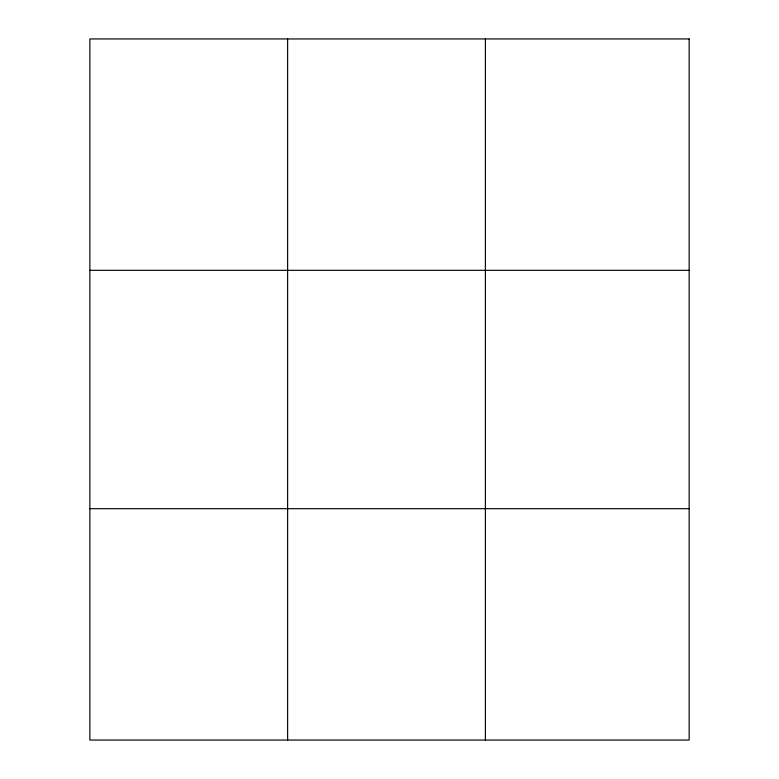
<?xml version="1.0" encoding="UTF-8"?>
<svg xmlns="http://www.w3.org/2000/svg" width="779" height="779" viewBox="0 0 779 779"><rect width="100%" height="100%" fill="white"/><g stroke="black" fill="none" stroke-linecap="round" stroke-linejoin="round"><path stroke-width="1.17" d="M287.626 740.05L287.626 38.95M485.385 740.05L485.385 38.95M89.858 270.313L689.142 270.313M89.858 508.687L689.142 508.687M689.142 38.95L689.142 740.05L89.858 740.05L89.858 38.95L689.142 38.95"/></g></svg>
